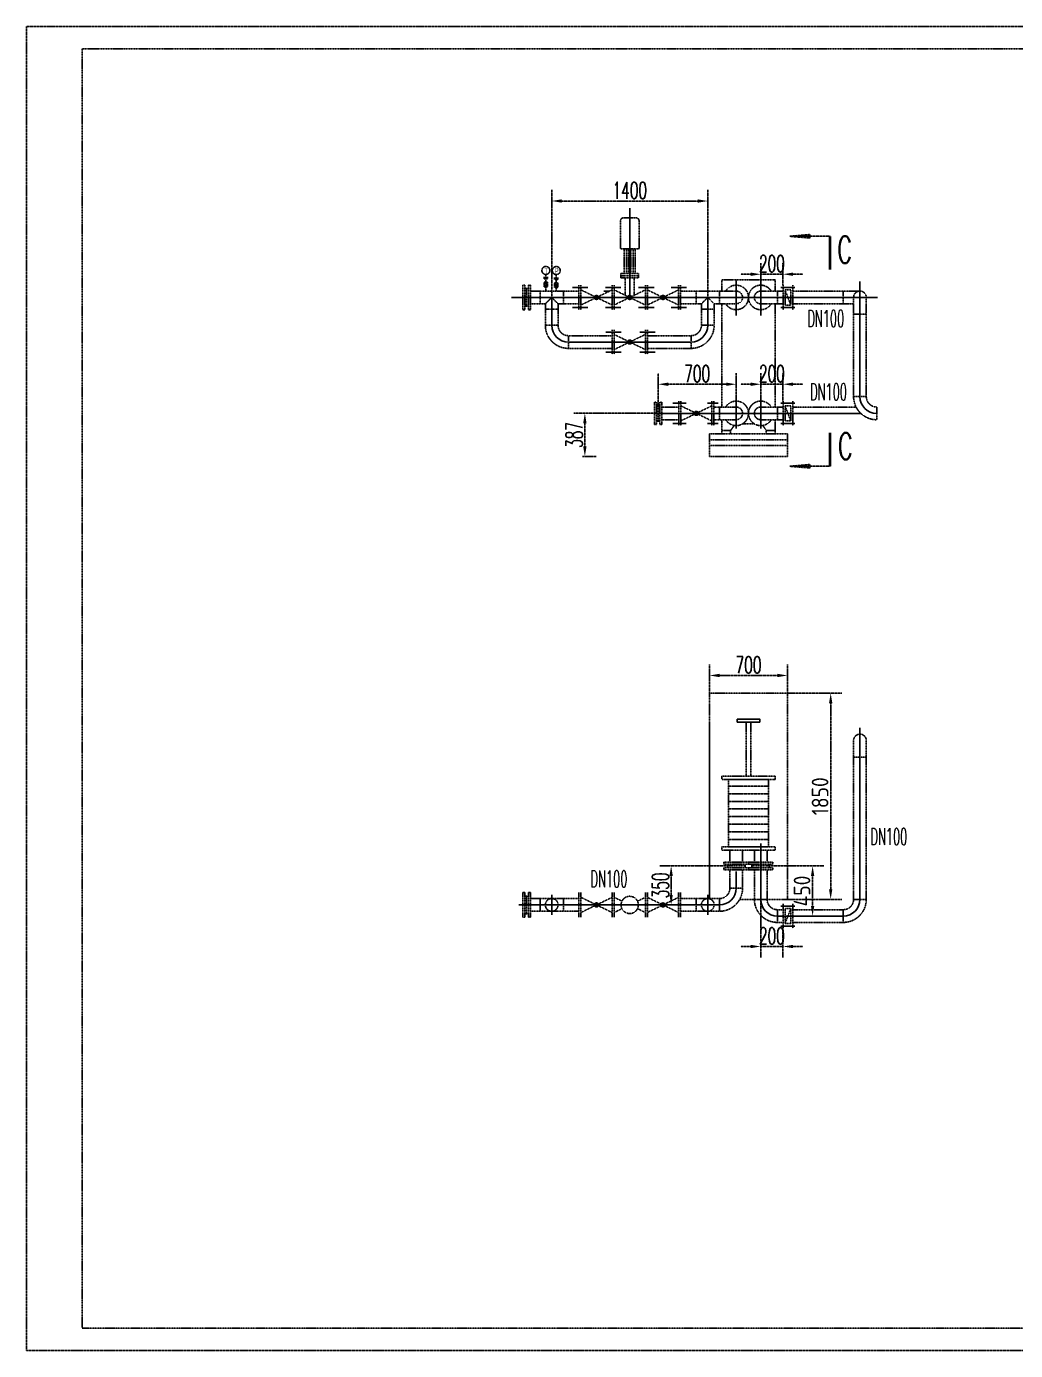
# Model space of a CAD drawing. Extents: x -4180 to 17478, y -3480 to 8400.
# Drawn here: x -4180 to 4692, y -3480 to 8400 of the extents above; entities that cross this region are included whole.
import ezdxf
from ezdxf.enums import TextEntityAlignment as Align

# ---------------------------------------------------------------- set-up
doc = ezdxf.new("R2010")
doc.units = 0
doc.header["$LTSCALE"] = 5
doc.header["$MEASUREMENT"] = 0
for name, pattern in [('CENTER', [2, 1.25, -0.25, 0.25, -0.25]), ('DASHED', [0.75, 0.5, -0.25]), ('PHANTOM', [2.5, 1.25, -0.25, 0.25, -0.25, 0.25, -0.25])]:
    doc.linetypes.add(name, pattern=pattern)
doc.layers.get('DEFPOINTS').update_dxf_attribs({"linetype": 'CONTINUOUS'})
for name, color, linetype in [('1', 1, 'CONTINUOUS'), ('2', 2, 'DASHED'), ('3', 3, 'CENTER'), ('4', 4, 'PHANTOM'), ('DIM', 7, 'CONTINUOUS')]:
    doc.layers.add(name, color=color, linetype=linetype)
doc.styles.add('FS', font='txt', dxfattribs={"width": 0.6, "bigfont": 'fshz'})
doc.styles.add('HZ', font='gbenor.shx', dxfattribs={"bigfont": 'gbcbig.shx'})
doc.styles.get("Standard").update_dxf_attribs({"font": 'gbenor.shx', "bigfont": 'gbcbig.shx'})
doc.dimstyles.new('ISO-25', dxfattribs={"dimtxt": 2.5, "dimasz": 2.5, "dimexe": 1.25, "dimexo": 0.625, "dimtad": 1, "dimdsep": 46, "dimtxsty": 'Standard', "dimcen": 2.5, "dimadec": 0, "dimazin": 0, "dimtfac": 1, "dimtmove": 0, "dimatfit": 3, "dimfxl": 1, "dimarcsym": 0})

# ---------------------------------------------------------------- blocks, each defined once
blk = doc.blocks.new('*D24')
at = {"layer": '3', "color": 0, "lineweight": -2}
for p, q in [((532, 5969), (532, 6934)), ((1932, 5969), (1932, 6934)), ((622, 6834), (1842, 6834))]:
    blk.add_line(p, q, dxfattribs=at)
at = {"layer": '3', "color": 0}
for points in [[(622, 6849), (622, 6819), (532, 6834)], [(1842, 6849), (1842, 6819), (1932, 6834)]]:
    blk.add_solid(points, dxfattribs=at)
at = {"layer": 'DEFPOINTS', "color": 0}
for p in [(1932, 6834), (532, 5969), (1932, 5969)]:
    blk.add_point(p, dxfattribs=at)
at = {"layer": '3', "color": 0, "insert": (1232, 6929), "char_height": 150, "attachment_point": 5, "style": 'FS'}
blk.add_mtext('1400', dxfattribs=at)
blk = doc.blocks.new('*D25')
at = {"layer": '3', "color": 0, "lineweight": -2}
for p, q in [((1473, 4929), (729, 4929)), ((829, 4632), (829, 4839)), ((808, 4542), (929, 4542))]:
    blk.add_line(p, q, dxfattribs=at)
at = {"layer": '3', "color": 0}
for points in [[(814, 4839), (844, 4839), (829, 4929)], [(814, 4632), (844, 4632), (829, 4542)]]:
    blk.add_solid(points, dxfattribs=at)
at = {"layer": 'DEFPOINTS', "color": 0}
for p in [(829, 4929), (1473, 4929), (808, 4542)]:
    blk.add_point(p, dxfattribs=at)
at = {"layer": '3', "color": 0, "insert": (734, 4735), "char_height": 150, "attachment_point": 5, "rotation": 90, "style": 'FS'}
blk.add_mtext('387', dxfattribs=at)
blk = doc.blocks.new('*D26')
at = {"layer": '3', "color": 0, "lineweight": -2}
for p, q in [((1487, 4998), (1487, 5290)), ((2187, 5067), (2187, 5290)), ((1577, 5190), (2097, 5190))]:
    blk.add_line(p, q, dxfattribs=at)
at = {"layer": '3', "color": 0}
for points in [[(1577, 5205), (1577, 5175), (1487, 5190)], [(2097, 5205), (2097, 5175), (2187, 5190)]]:
    blk.add_solid(points, dxfattribs=at)
at = {"layer": 'DEFPOINTS', "color": 0}
for p in [(2187, 5190), (1487, 4998), (2187, 5067)]:
    blk.add_point(p, dxfattribs=at)
at = {"layer": '3', "color": 0, "insert": (1837, 5285), "char_height": 150, "attachment_point": 5, "style": 'FS'}
blk.add_mtext('700', dxfattribs=at)
blk = doc.blocks.new('*D27')
at = {"layer": '3', "color": 0, "lineweight": -2}
for p, q in [((2407, 6120), (2407, 6277)), ((2606, 6079), (2606, 6277)), ((2317, 6177), (2227, 6177)), ((2407, 6177), (2606, 6177)), ((2696, 6177), (2786, 6177))]:
    blk.add_line(p, q, dxfattribs=at)
at = {"layer": '3', "color": 0}
for points in [[(2317, 6192), (2317, 6162), (2407, 6177)], [(2696, 6192), (2696, 6162), (2606, 6177)]]:
    blk.add_solid(points, dxfattribs=at)
at = {"layer": 'DEFPOINTS', "color": 0}
for p in [(2407, 6120), (2606, 6177), (2606, 6079)]:
    blk.add_point(p, dxfattribs=at)
at = {"layer": '3', "color": 0, "insert": (2507, 6272), "char_height": 150, "attachment_point": 5, "style": 'FS'}
blk.add_mtext('200', dxfattribs=at)
blk = doc.blocks.new('*D28')
at = {"layer": '3', "color": 0, "lineweight": -2}
for p, q in [((2407, 5067), (2407, 5290)), ((2606, 5039), (2606, 5290)), ((2317, 5190), (2227, 5190)), ((2407, 5190), (2606, 5190)), ((2696, 5190), (2786, 5190))]:
    blk.add_line(p, q, dxfattribs=at)
at = {"layer": '3', "color": 0}
for points in [[(2317, 5205), (2317, 5175), (2407, 5190)], [(2696, 5205), (2696, 5175), (2606, 5190)]]:
    blk.add_solid(points, dxfattribs=at)
at = {"layer": 'DEFPOINTS', "color": 0}
for p in [(2606, 5190), (2407, 5067), (2606, 5039)]:
    blk.add_point(p, dxfattribs=at)
at = {"layer": '3', "color": 0, "insert": (2507, 5285), "char_height": 150, "attachment_point": 5, "style": 'FS'}
blk.add_mtext('200', dxfattribs=at)
blk = doc.blocks.new('*D29')
at = {"layer": '3', "color": 0, "lineweight": -2}
for p, q in [((1947, 2418), (1947, 2677)), ((2647, 2418), (2647, 2677)), ((2037, 2577), (2557, 2577))]:
    blk.add_line(p, q, dxfattribs=at)
at = {"layer": '3', "color": 0}
for points in [[(2037, 2592), (2037, 2562), (1947, 2577)], [(2557, 2592), (2557, 2562), (2647, 2577)]]:
    blk.add_solid(points, dxfattribs=at)
at = {"layer": 'DEFPOINTS', "color": 0}
for p in [(2647, 2577), (1947, 2418), (2647, 2418, 0)]:
    blk.add_point(p, dxfattribs=at)
at = {"layer": '3', "color": 0, "insert": (2297, 2672), "char_height": 150, "attachment_point": 5, "style": 'FS'}
blk.add_mtext('700', dxfattribs=at)
blk = doc.blocks.new('*D30')
at = {"layer": '3', "color": 0, "lineweight": -2}
for p, q in [((2407, 568), (2407, 45)), ((2606, 308), (2606, 45)), ((2317, 145), (2227, 145)), ((2407, 145), (2606, 145)), ((2696, 145), (2786, 145))]:
    blk.add_line(p, q, dxfattribs=at)
at = {"layer": '3', "color": 0}
for points in [[(2317, 160), (2317, 130), (2407, 145)], [(2696, 160), (2696, 130), (2606, 145)]]:
    blk.add_solid(points, dxfattribs=at)
at = {"layer": 'DEFPOINTS', "color": 0}
for p in [(2407, 568), (2606, 308), (2606, 145)]:
    blk.add_point(p, dxfattribs=at)
at = {"layer": '3', "color": 0, "insert": (2507, 240), "char_height": 150, "attachment_point": 5, "style": 'FS'}
blk.add_mtext('200', dxfattribs=at)
blk = doc.blocks.new('*D22')
at = {"layer": '3', "color": 0, "lineweight": -2}
for p, q in [((2108, 868), (1503, 868)), ((1603, 778), (1603, 608)), ((1603, 518), (1503, 518))]:
    blk.add_line(p, q, dxfattribs=at)
at = {"layer": '3', "color": 0}
for points in [[(1588, 778), (1618, 778), (1603, 868)], [(1588, 608), (1618, 608), (1603, 518)]]:
    blk.add_solid(points, dxfattribs=at)
at = {"layer": 'DEFPOINTS', "color": 0}
for p in [(2108, 868), (1603, 518), (1603, 518)]:
    blk.add_point(p, dxfattribs=at)
at = {"layer": '3', "color": 0, "insert": (1508, 693), "char_height": 150, "attachment_point": 5, "rotation": 90, "style": 'FS'}
blk.add_mtext('350', dxfattribs=at)
blk = doc.blocks.new('*D23')
at = {"layer": '3', "lineweight": -3}
for p, q in [((2486, 868), (2972, 868)), ((2872, 508), (2872, 778)), ((2820, 418), (2972, 418))]:
    blk.add_line(p, q, dxfattribs=at)
at = {"layer": '3'}
for points in [[(2857, 778), (2887, 778), (2872, 868)], [(2857, 508), (2887, 508), (2872, 418)]]:
    blk.add_solid(points, dxfattribs=at)
at = {"layer": 'DEFPOINTS', "color": 0}
for p in [(2486, 868), (2872, 868), (2820, 418)]:
    blk.add_point(p, dxfattribs=at)
at = {"layer": '3', "insert": (2777, 643), "char_height": 150, "attachment_point": 5, "rotation": 90, "style": 'HZ'}
blk.add_mtext('450', dxfattribs=at)
blk = doc.blocks.new('*D31')
at = {"layer": '3', "lineweight": -3}
for p, q in [((2647, 2418), (3134, 2418)), ((3034, 658), (3034, 2328)), ((2647, 568), (3134, 568))]:
    blk.add_line(p, q, dxfattribs=at)
at = {"layer": '3'}
for points in [[(3019, 2328), (3049, 2328), (3034, 2418)], [(3019, 658), (3049, 658), (3034, 568)]]:
    blk.add_solid(points, dxfattribs=at)
at = {"layer": 'DEFPOINTS', "color": 0}
for p in [(2647, 2418), (3034, 2418), (2647, 568)]:
    blk.add_point(p, dxfattribs=at)
at = {"layer": '3', "insert": (2939, 1493), "char_height": 150, "attachment_point": 5, "rotation": 90, "style": 'HZ'}
blk.add_mtext('1850', dxfattribs=at)

msp = doc.modelspace()

# ---------------------------------------------------------------- linework, layer by layer
at = {"layer": '1'}
for p, q in [((1231.6, 5968.7), (1231.6, 6771.3)), ((2186.6, 5807.7), (2186.6, 6119.5)), ((2406.6, 5807.7), (2406.6, 6119.5)), ((3296.6, 6111.3), (3296.6, 5078.7)), ((2444.5, 5968.7), (171, 5968.7)), ((531.6, 5718.7), (531.6, 5968.7)), ((856.9, 6058.7), (718.9, 6058.7)), ((1151.6, 6058.7), (1013.6, 6058.7)), ((1449.6, 6058.7), (1311.6, 6058.7)), ((1741.9, 6058.7), (1603.9, 6058.7)), ((1931.6, 5718.7), (1931.6, 5968.7)), ((2013.9, 5968.7), (3453.6, 5968.7)), ((2712.7, 6058.7), (2588.1, 6058.7)), ((856.9, 5878.7), (718.9, 5878.7)), ((1151.6, 5878.7), (1013.6, 5878.7)), ((1449.6, 5878.7), (1311.6, 5878.7)), ((1741.9, 5878.7), (1603.9, 5878.7)), ((2712.7, 5878.7), (2588.1, 5878.7)), ((1154.9, 5658.7), (1016.9, 5658.7)), ((1458.8, 5658.7), (1320.8, 5658.7)), ((1781.6, 5568.7), (681.6, 5568.7)), ((1154.9, 5478.7), (1016.9, 5478.7)), ((1458.8, 5478.7), (1320.8, 5478.7)), ((1736.5, 5018.7), (1619.1, 5018.7)), ((2025.3, 5018.7), (1929.8, 5018.7)), ((2186.6, 4794.1), (2186.6, 5067.1)), ((2406.6, 4794.1), (2406.6, 5067.1)), ((2712.7, 5018.7), (2588.1, 5018.7)), ((2458.2, 4928.7), (1473.3, 4928.7)), ((3304, 4928.7), (2001, 4928.7)), ((1736.5, 4838.7), (1619.1, 4838.7)), ((2025.3, 4838.7), (1929.8, 4838.7)), ((2712.7, 4838.7), (2588.1, 4838.7)), ((3296.6, 568.1), (3296.6, 2108.4)), ((2406.6, 802.7), (2406.6, 1068.9)), ((2186.6, 818.2), (2186.6, 668.2)), ((2406.6, 818.2), (2406.6, 568.1)), ((531.6, 607.7), (531.6, 429.6)), ((1931.6, 607.7), (1931.6, 429.6)), ((2036.6, 518.2), (237, 518.2)), ((1956.6, 518.2), (1751.6, 518.2)), ((2712.7, 508.1), (2588.1, 508.1)), ((2556.6, 418.1), (3146.6, 418.1)), ((2712.7, 328.1), (2588.1, 328.1))]:
    msp.add_line(p, q, dxfattribs=at)
for centre, start, end in [((681.6, 5718.7), 180, 270), ((1781.6, 5718.7), 270, 0), ((3446.6, 5078.7), 180, 270), ((2036.6, 668.2), 270, 0), ((2556.6, 568.1), 180, 270), ((3146.6, 568.1), 270, 0)]:
    msp.add_arc(centre, 150, start, end, dxfattribs=at)
at = {"layer": '2'}
for p, q in [((17278.3, 8200), (-3679.7, 8200)), ((-3679.7, 8200), (-3679.7, -3280)), ((1147.6, 6403.9), (1147.6, 6653.9)), ((1177.6, 6683.9), (1285.6, 6683.9)), ((1315.6, 6403.9), (1315.6, 6653.9)), ((1147.6, 6403.9), (1315.6, 6403.9)), ((1181.6, 6183.9), (1181.6, 6403.9)), ((1201.6, 6183.9), (1201.6, 6403.9)), ((1221.6, 6183.9), (1221.6, 6403.9)), ((1241.6, 6183.9), (1241.6, 6403.9)), ((1261.6, 6183.9), (1261.6, 6403.9)), ((1281.6, 6183.9), (1281.6, 6403.9)), ((1151.6, 6143.9), (1151.6, 6183.9)), ((1151.6, 6183.9), (1311.6, 6183.9)), ((1311.6, 6143.9), (1311.6, 6183.9)), ((272.6, 5858.7), (272.6, 6078.7)), ((272.6, 6078.7), (290.6, 6078.7)), ((290.6, 6078.7), (290.6, 5858.7)), ((340.6, 6078.7), (322.6, 6078.7)), ((322.6, 6078.7), (322.6, 5858.7)), ((340.6, 5858.7), (340.6, 6078.7)), ((775.6, 5858.7), (775.6, 6078.7)), ((793.6, 5858.7), (793.6, 6078.7)), ((1073.6, 5858.7), (1073.6, 6078.7)), ((1091.6, 5858.7), (1091.6, 6078.7)), ((1151.6, 6163.9), (1311.6, 6163.9)), ((1151.6, 6143.9), (1311.6, 6143.9)), ((1191.6, 6143.9), (1191.6, 5988.1)), ((1271.6, 6143.9), (1271.6, 5988.1)), ((1371.6, 5858.7), (1371.6, 6078.7)), ((1389.6, 5858.7), (1389.6, 6078.7)), ((1669.6, 5858.7), (1669.6, 6078.7)), ((1687.6, 5858.7), (1687.6, 6078.7)), ((2056.6, 6025.7), (2056.6, 6125.7)), ((2056.6, 6125.7), (2536.6, 6125.7)), ((2536.6, 6125.7), (2536.6, 6025.7)), ((2606.4, 5858.7), (2606.4, 6078.7)), ((2694.4, 5858.7), (2694.4, 6078.7)), ((306.6, 6047.7), (290.6, 6047.7)), ((306.6, 6047.7), (306.6, 5889.7)), ((306.6, 6047.7), (322.6, 6047.7)), ((306.6, 6047.7), (306.6, 5889.7)), ((775.6, 6025.7), (340.6, 6025.7)), ((426.6, 6025.7), (426.6, 5911.7)), ((474.6, 5911.7), (531.6, 5968.7)), ((531.6, 5968.7), (588.6, 5911.7)), ((636.6, 5911.7), (636.6, 6025.7)), ((1073.6, 6036.7), (793.6, 5900.7)), ((1073.6, 5900.7), (793.6, 6036.7)), ((1051, 6025.7), (1000.6, 6025.7)), ((1371.6, 6036.7), (1091.6, 5900.7)), ((1371.6, 5900.7), (1091.6, 6036.7)), ((1389.6, 6036.7), (1669.6, 5900.7)), ((1389.6, 5900.7), (1669.6, 6036.7)), ((2186.6, 6025.7), (1687.6, 6025.7)), ((1826.6, 6025.7), (1826.6, 5911.7)), ((1874.6, 5911.7), (1931.6, 5968.7)), ((1931.6, 5968.7), (1988.6, 5911.7)), ((2036.6, 6025.7), (2056.6, 6025.7)), ((2036.6, 5911.7), (2036.6, 6025.7)), ((2606.4, 6025.7), (2406.6, 6025.7)), ((2556.6, 6025.7), (2606.4, 6025.7)), ((2556.6, 5911.7), (2556.6, 6025.7)), ((2676.4, 6036.7), (2624.4, 6036.7)), ((2624.4, 6036.7), (2624.4, 5900.7)), ((2676.4, 5900.7), (2624.4, 6036.7)), ((2676.4, 5900.7), (2676.4, 6036.7)), ((3296.6, 6025.7), (2694.4, 6025.7)), ((3146.6, 5911.7), (3146.6, 6025.7)), ((3239.6, 5968.7), (3239.6, 5078.7)), ((3353.6, 5968.7), (3353.6, 5078.7)), ((290.6, 5858.7), (272.6, 5858.7)), ((306.6, 5889.7), (290.6, 5889.7)), ((306.6, 5889.7), (322.6, 5889.7)), ((322.6, 5858.7), (340.6, 5858.7)), ((340.6, 5911.7), (474.6, 5911.7)), ((474.6, 5718.7), (474.6, 5911.7)), ((588.6, 5863.7), (474.6, 5863.7)), ((588.6, 5911.7), (775.6, 5911.7)), ((588.6, 5911.7), (588.6, 5718.7)), ((1687.6, 5911.7), (1874.6, 5911.7)), ((1874.6, 5718.7), (1874.6, 5911.7)), ((1988.6, 5863.7), (1874.6, 5863.7)), ((1988.6, 5911.7), (2056.6, 5911.7)), ((1988.6, 5911.7), (2186.6, 5911.7)), ((1988.6, 5911.7), (1988.6, 5718.7)), ((2056.6, 4985.7), (2056.6, 5911.7)), ((2406.6, 5911.7), (2606.4, 5911.7)), ((2536.6, 5911.7), (2606.4, 5911.7)), ((2536.6, 5911.7), (2536.6, 4985.7)), ((2624.4, 5900.7), (2676.4, 5900.7)), ((2694.4, 5911.7), (3239.6, 5911.7)), ((474.6, 5718.7), (588.6, 5718.7)), ((1988.6, 5718.7), (1874.6, 5718.7)), ((3353.6, 5818.7), (3239.6, 5818.7)), ((1073.6, 5625.7), (681.6, 5625.7)), ((681.6, 5511.7), (681.6, 5625.7)), ((1073.6, 5458.7), (1073.6, 5678.7)), ((1091.6, 5458.7), (1091.6, 5678.7)), ((1371.6, 5636.7), (1091.6, 5500.7)), ((1371.6, 5500.7), (1091.6, 5636.7)), ((1371.6, 5458.7), (1371.6, 5678.7)), ((1389.6, 5458.7), (1389.6, 5678.7)), ((1781.6, 5625.7), (1389.6, 5625.7)), ((1781.6, 5511.7), (1781.6, 5625.7)), ((681.6, 5511.7), (1073.6, 5511.7)), ((1389.6, 5511.7), (1781.6, 5511.7)), ((1452.6, 4828.7), (1452.6, 5028.7)), ((1452.6, 5028.7), (1470.6, 5028.7)), ((1470.6, 5028.7), (1470.6, 4828.7)), ((1486.6, 4997.7), (1470.6, 4997.7)), ((1486.6, 4997.7), (1486.6, 4859.7)), ((1486.6, 4997.7), (1502.6, 4997.7)), ((1486.6, 4997.7), (1486.6, 4859.7)), ((1520.6, 5028.7), (1502.6, 5028.7)), ((1502.6, 5028.7), (1502.6, 4828.7)), ((1520.6, 4828.7), (1520.6, 5028.7)), ((1670.6, 4818.7), (1670.6, 5038.7)), ((1688.6, 4818.7), (1688.6, 5038.7)), ((1968.6, 4996.7), (1688.6, 4860.7)), ((1968.6, 4860.7), (1688.6, 4996.7)), ((1968.6, 4818.7), (1968.6, 5038.7)), ((1986.6, 4818.7), (1986.6, 5038.7)), ((2606.4, 4818.7), (2606.4, 5038.7)), ((2676.4, 4996.7), (2624.4, 4996.7)), ((2624.4, 4996.7), (2624.4, 4860.7)), ((2676.4, 4860.7), (2624.4, 4996.7)), ((2676.4, 4860.7), (2676.4, 4996.7)), ((2694.4, 4818.7), (2694.4, 5038.7)), ((3239.6, 5078.7), (3353.6, 5078.7)), ((1520.6, 4985.7), (1670.6, 4985.7)), ((1520.6, 4871.7), (1670.6, 4871.7)), ((1986.6, 4985.7), (2186.6, 4985.7)), ((1986.6, 4871.7), (2186.6, 4871.7)), ((2036.6, 4985.7), (2056.6, 4985.7)), ((2036.6, 4871.7), (2036.6, 4985.7)), ((2056.6, 4743.7), (2056.6, 4871.7)), ((2606.4, 4985.7), (2406.6, 4985.7)), ((2606.4, 4871.7), (2406.6, 4871.7)), ((2536.6, 4871.7), (2536.6, 4743.7)), ((2556.6, 4985.7), (2606.4, 4985.7)), ((2556.6, 4871.7), (2556.6, 4985.7)), ((2556.6, 4871.7), (2606.4, 4871.7)), ((3261.7, 4985.7), (2694.4, 4985.7)), ((3446.6, 4871.7), (3446.6, 4985.7)), ((1470.6, 4828.7), (1452.6, 4828.7)), ((1486.6, 4859.7), (1470.6, 4859.7)), ((1486.6, 4859.7), (1502.6, 4859.7)), ((1502.6, 4828.7), (1520.6, 4828.7)), ((2056.6, 4773.7), (2136.6, 4773.7)), ((2167.7, 4820.3), (2136.6, 4773.7)), ((2136.6, 4773.7), (2136.6, 4743.7)), ((2351.2, 4833.7), (2242.1, 4833.7)), ((2456.6, 4773.7), (2425.5, 4820.3)), ((2456.6, 4743.7), (2456.6, 4773.7)), ((2456.6, 4773.7), (2536.6, 4773.7)), ((2624.4, 4860.7), (2676.4, 4860.7)), ((1946.6, 4743.7), (1946.6, 4541.7)), ((1946.6, 4743.7), (2646.6, 4743.7)), ((2646.6, 4691.7), (1946.6, 4691.7)), ((2646.6, 4641.7), (1946.6, 4641.7)), ((2136.6, 4743.7), (2056.6, 4743.7)), ((2536.6, 4743.7), (2456.6, 4743.7)), ((2646.6, 4743.7), (2646.6, 4541.7)), ((1946.6, 4541.7), (2646.6, 4541.7)), ((1946.6, 2418.2), (1946.6, 2327.2)), ((1946.6, 2418.2), (2646.6, 2418.2)), ((1946.6, 2418.2), (1946.6, 2327.2)), ((1946.6, 2418.2), (2646.6, 2418.2)), ((2646.6, 2327.2), (2646.6, 2418.2)), ((2646.6, 2327.2), (2646.6, 2418.2)), ((1946.6, 2327.2), (1946.6, 575.2)), ((2646.6, 568.2), (2646.6, 2327.2)), ((1946.6, 2159.2), (1946.6, 575.2)), ((2276.6, 1674.2), (2276.6, 2159.2)), ((2316.6, 1674.2), (2316.6, 2159.2)), ((2646.6, 568.2), (2646.6, 2159.2)), ((3239.6, 568.1), (3239.6, 1993.2)), ((3353.6, 568.1), (3353.6, 1993.2)), ((3239.6, 1843.2), (3353.6, 1843.2)), ((2536.6, 1674.2), (2056.6, 1674.2)), ((2056.6, 1674.2), (2056.6, 1644.2)), ((2536.6, 1644.2), (2536.6, 1674.2)), ((2056.6, 1644.2), (2536.6, 1644.2)), ((2116.6, 1644.2), (2116.6, 1038.2)), ((2476.6, 1038.2), (2476.6, 1644.2)), ((2536.6, 1038.2), (2056.6, 1038.2)), ((2056.6, 1038.2), (2056.6, 1008.2)), ((2056.6, 1008.2), (2536.6, 1008.2)), ((2129.6, 902.2), (2129.6, 1008.2)), ((2243.6, 902.2), (2243.6, 1008.2)), ((2349.6, 902.2), (2349.6, 1008.2)), ((2463.6, 902.2), (2463.6, 1008.2)), ((2536.6, 1008.2), (2536.6, 1038.2)), ((2296.6, 902.2), (2076.6, 902.2)), ((2076.6, 902.2), (2076.6, 884.2)), ((2076.6, 884.2), (2296.6, 884.2)), ((2076.6, 834.2), (2076.6, 852.2)), ((2076.6, 852.2), (2296.6, 852.2)), ((2296.6, 834.2), (2076.6, 834.2)), ((2107.6, 868.2), (2107.6, 884.2)), ((2107.6, 868.2), (2265.6, 868.2)), ((2107.6, 868.2), (2107.6, 852.2)), ((2107.6, 868.2), (2265.6, 868.2)), ((2129.6, 668.2), (2129.6, 834.2)), ((2243.6, 834.2), (2243.6, 668.2)), ((2265.6, 868.2), (2265.6, 884.2)), ((2265.6, 868.2), (2265.6, 852.2)), ((2296.6, 884.2), (2296.6, 902.2)), ((2516.6, 902.2), (2296.6, 902.2)), ((2296.6, 902.2), (2296.6, 884.2)), ((2296.6, 884.2), (2516.6, 884.2)), ((2296.6, 834.2), (2296.6, 852.2)), ((2296.6, 852.2), (2516.6, 852.2)), ((2516.6, 834.2), (2296.6, 834.2)), ((2327.6, 868.2), (2327.6, 884.2)), ((2327.6, 868.2), (2485.6, 868.2)), ((2327.6, 868.2), (2327.6, 852.2)), ((2327.6, 868.2), (2485.6, 868.2)), ((2349.6, 834.2), (2349.6, 568.1)), ((2463.6, 568.1), (2463.6, 834.2)), ((2485.6, 868.2), (2485.6, 884.2)), ((2485.6, 868.2), (2485.6, 852.2)), ((2516.6, 902.2), (2516.6, 884.2)), ((2516.6, 834.2), (2516.6, 852.2)), ((290.6, 628.2), (272.6, 628.2)), ((272.6, 628.2), (272.6, 408.2)), ((290.6, 408.2), (290.6, 628.2)), ((306.6, 597.2), (290.6, 597.2)), ((306.6, 439.2), (306.6, 597.2)), ((306.6, 597.2), (322.6, 597.2)), ((306.6, 439.2), (306.6, 597.2)), ((322.6, 628.2), (340.6, 628.2)), ((322.6, 408.2), (322.6, 628.2)), ((340.6, 628.2), (340.6, 408.2)), ((775.6, 628.2), (775.6, 408.2)), ((793.6, 628.2), (793.6, 408.2)), ((1073.6, 628.2), (1073.6, 408.2)), ((1091.6, 628.2), (1091.6, 408.2)), ((1371.6, 628.2), (1371.6, 408.2)), ((1389.6, 628.2), (1389.6, 408.2)), ((1669.6, 628.2), (1669.6, 408.2)), ((1687.6, 628.2), (1687.6, 408.2)), ((2243.6, 668.2), (2129.6, 668.2)), ((775.6, 575.2), (340.6, 575.2)), ((426.6, 575.2), (426.6, 461.2)), ((426.6, 461.2), (426.6, 575.2)), ((426.6, 575.2), (426.6, 461.2)), ((636.6, 575.2), (636.6, 461.2)), ((1073.6, 450.2), (793.6, 586.2)), ((1073.6, 586.2), (793.6, 450.2)), ((1162, 552.1), (1091.6, 586.2)), ((1162, 484.4), (1091.6, 450.2)), ((1371.6, 586.2), (1301.3, 552.1)), ((1371.6, 450.2), (1301.3, 484.4)), ((1389.6, 450.2), (1669.6, 586.2)), ((1389.6, 586.2), (1669.6, 450.2)), ((2036.6, 575.2), (1687.6, 575.2)), ((1826.6, 575.2), (1826.6, 461.2)), ((2036.6, 575.2), (2036.6, 461.2)), ((2036.6, 461.2), (2036.6, 575.2)), ((2221.5, 568.2), (2349.6, 568.2)), ((2221.5, 568.2), (2349.6, 568.2)), ((2349.6, 568.1), (2463.6, 568.1)), ((2463.6, 568.2), (2646.6, 568.2)), ((2606.4, 528.1), (2606.4, 308.1)), ((2624.4, 350.1), (2624.4, 486.1)), ((2624.4, 486.1), (2676.4, 486.1)), ((2676.4, 486.1), (2624.4, 350.1)), ((2676.4, 486.1), (2676.4, 350.1)), ((2694.4, 528.1), (2694.4, 308.1)), ((3353.6, 568.1), (3239.6, 568.1)), ((272.6, 408.2), (290.6, 408.2)), ((306.6, 439.2), (290.6, 439.2)), ((306.6, 439.2), (322.6, 439.2)), ((340.6, 408.2), (322.6, 408.2)), ((340.6, 461.2), (775.6, 461.2)), ((1687.6, 461.2), (2036.6, 461.2)), ((2556.6, 475.1), (2606.4, 475.1)), ((2556.6, 475.1), (2556.6, 361.1)), ((2556.6, 361.1), (2606.4, 361.1)), ((2694.4, 475.1), (3146.6, 475.1)), ((2694.4, 361.1), (3163, 361.1)), ((3146.6, 475.1), (3146.6, 361.1)), ((2676.4, 350.1), (2624.4, 350.1)), ((-3679.7, -3280), (17278.3, -3280))]:
    msp.add_line(p, q, dxfattribs=at)
at = {"layer": '2', "const_width": 25}
for points in [[(3028.9, 6517.5), (3028.9, 6217.5)], [(3028.9, 4454), (3028.9, 4754)]]:
    msp.add_lwpolyline(points, dxfattribs=at)
at = {"layer": '2'}
for points, const_width, elevation in [([(921.1, 5968.7, 1), (946.1, 5968.7, 1)], 25, 89528.9), ([(1219.1, 5968.7, 1), (1244.1, 5968.7, 1)], 25, 89528.9), ([(1517.1, 5968.7, 1), (1542.1, 5968.7, 1)], 25, 89528.9), ([(2654.2, 5968.7, -1), (2646.7, 5968.7, -1)], 7.5, -85092280264.7), ([(1219.1, 5568.7, 1), (1244.1, 5568.7, 1)], 25, 89528.9), ([(1816.1, 4928.7, 1), (1841.1, 4928.7, 1)], 25, 89528.9), ([(2654.2, 4928.7, -1), (2646.7, 4928.7, -1)], 7.5, -85092280264.7), ([(921.1, 518.2, -1), (946.1, 518.2, -1)], 25, 0), ([(1517.1, 518.2, -1), (1542.1, 518.2, -1)], 25, 0), ([(2654.2, 418.1, 1), (2646.7, 418.1, 1)], 7.5, -85092280264.7)]:
    msp.add_lwpolyline(points, format="xyb", close=True, dxfattribs=dict(at, const_width=const_width, elevation=elevation))
msp.add_circle((1231.6, 518.2), 77.4, dxfattribs=at)
for centre, radius, start, end in [((1177.6, 6653.9), 30, 90, 180), ((1285.6, 6653.9), 30, 0, 90), ((2186.6, 5968.7), 110, 211.21037, 148.78963), ((2406.6, 5968.7), 110, 31.21037, 328.78963), ((2186.6, 5968.7), 57, 270, 90), ((2406.6, 5968.7), 57, 90, 270), ((3296.6, 5968.7), 57, 0, 180), ((681.6, 5718.7), 207, 180, 270), ((681.6, 5718.7), 93, 180, 270), ((1781.6, 5718.7), 207, 270, 0), ((1781.6, 5718.7), 93, 270, 0), ((2186.6, 4928.7), 110, 211.21037, 148.78963), ((2406.6, 4928.7), 110, 31.21037, 328.78963), ((3446.6, 5078.7), 207, 180, 270), ((3446.6, 5078.7), 93, 180, 270), ((2186.6, 4928.7), 57, 270, 90), ((2406.6, 4928.7), 57, 90, 270), ((3296.6, 1993.2), 57, 0, 180), ((2036.6, 668.2), 207, 270, 0), ((2036.6, 668.2), 93, 270, 0), ((2556.6, 568.1), 207, 180, 270), ((2556.6, 568.1), 93, 180, 270), ((3146.6, 568.1), 207, 270, 0), ((3146.6, 568.1), 93, 270, 0)]:
    msp.add_arc(centre, radius, start, end, dxfattribs=at)
at = {"layer": '3'}
for p, q in [((17478.3, 8400), (-4179.7, 8400)), ((-4179.7, 8400), (-4179.7, -3480)), ((2668.9, 6517.5), (2848.3, 6533.2)), ((3028.9, 6517.5), (2668.9, 6517.5)), ((2848.3, 6501.8), (2668.9, 6517.5)), ((2848.3, 6533.2), (2848.3, 6501.8)), ((464.2, 6104.7), (494.2, 6064.7)), ((464.2, 6064.7), (494.2, 6104.7)), ((479.2, 6175), (479.2, 6104.7)), ((479.2, 6084.4), (479.2, 6026.9)), ((557.6, 6058.5), (587.6, 6098.5)), ((557.6, 6098.5), (587.6, 6058.5)), ((572.6, 6175), (572.6, 6098.5)), ((572.6, 6078.2), (572.6, 6025.7)), ((2668.9, 4454), (2848.3, 4469.7)), ((3028.9, 4454), (2668.9, 4454)), ((2848.3, 4438.3), (2668.9, 4454)), ((2848.3, 4469.7), (2848.3, 4438.3)), ((2476.6, 1644.2), (2116.6, 1644.2)), ((2116.6, 1583.6), (2476.6, 1583.6)), ((2116.6, 1583.6), (2476.6, 1583.6)), ((2116.6, 1515.4), (2476.6, 1515.4)), ((2116.6, 1447.2), (2476.6, 1447.2)), ((2116.6, 1379.1), (2476.6, 1379.1)), ((2116.6, 1310.9), (2476.6, 1310.9)), ((2116.6, 1242.7), (2476.6, 1242.7)), ((2116.6, 1174.6), (2476.6, 1174.6)), ((2116.6, 1106.4), (2476.6, 1106.4)), ((2116.6, 1038.2), (2476.6, 1038.2)), ((-4179.7, -3480), (17478.3, -3480))]:
    msp.add_line(p, q, dxfattribs=at)
at = {"layer": '3', "elevation": 89528.9}
for points in [[(494.2, 6153.7), (494.2, 6134.7), (464.2, 6134.7), (464.2, 6153.7)], [(587.6, 6147.5), (587.6, 6128.5), (557.6, 6128.5), (557.6, 6147.5)]]:
    msp.add_lwpolyline(points, dxfattribs=at)
for points in [[(464.2, 6104.7), (494.2, 6104.7), (494.2, 6064.7), (464.2, 6064.7)], [(557.6, 6098.5), (587.6, 6098.5), (587.6, 6058.5), (557.6, 6058.5)]]:
    msp.add_lwpolyline(points, close=True, dxfattribs=at)
at = {"layer": '3'}
for centre in [(479.2, 6210.9), (572.6, 6209.9)]:
    msp.add_circle(centre, 35.9, dxfattribs=at)
at = {"layer": '4'}
for centre in [(531.6, 518.2), (1931.6, 518.2)]:
    msp.add_circle(centre, 57, dxfattribs=at)
at = {"layer": 'DIM'}
msp.add_lwpolyline([(2195.7, 2186.1), (2397.5, 2186.1), (2397.5, 2159.2), (2195.7, 2159.2)], close=True, dxfattribs=at)

# ---------------------------------------------------------------- texts
at = {"layer": '2', "style": 'FS', "width": 0.6}
for p in [(3159.4, 6277.5), (3166.5, 4514)]:
    msp.add_text('C', height=240, dxfattribs=at).set_placement(p, align=Align.CENTER)
at = {"layer": '3'}
for s, height, style, width, p in [('T', 50, 'HZ', 0.8, (465.4, 6180.5)), ('P', 50, 'HZ', 0.8, (558.8, 6180.5)), ('DN100', 150, 'FS', 0.5, (2824.6, 5704.5)), ('DN100', 150, 'FS', 0.5, (2848.9, 5046.7)), ('DN100', 150, 'FS', 0.5, (3390.2, 1056.3)), ('DN100', 150, 'FS', 0.5, (879.8, 676.2))]:
    msp.add_text(s, height=height, dxfattribs=dict(at, style=style, width=width)).set_placement(p)

# ---------------------------------------------------------------- dimensions: what is measured, and where the dimension line sits
for base, p1, p2, picture, middle in [((1931.6, 6833.7), (531.6, 5968.7), (1931.6, 5968.7), '*D24', (1231.6, 6928.7)), ((2606.4, 6177.2), (2406.6, 6119.5), (2606.4, 6078.7), '*D27', (2506.5, 6272.2)), ((2186.6, 5190.1), (1486.6, 4997.7), (2186.6, 5067.1), '*D26', (1836.6, 5285.1)), ((2606.4, 5190.1), (2406.6, 5067.1), (2606.4, 5038.7), '*D28', (2506.5, 5285.1)), ((2606.4, 144.5), (2406.6, 568.1), (2606.4, 308.1), '*D30', (2506.5, 239.5))]:
    dim = msp.add_linear_dim(base=base, p1=p1, p2=p2, dimstyle='ISO-25', override={"dimscale": 50, "dimtxt": 3, "dimasz": 1.8, "dimexe": 2, "dimexo": 0, "dimgap": 0.4, "dimdec": 0, "dimtxsty": 'FS', "dimcen": 0, "dimtdec": 0, "dimtix": 1}, dxfattribs=at)
    dim.commit()
    dim.dimension.update_dxf_attribs({"geometry": picture, "text_midpoint": middle})
for base, p1, p2, angle, override, picture, middle in [((829.2, 4928.7), (807.5, 4541.7), (1473.3, 4928.7), 90, {"dimscale": 50, "dimtxt": 3, "dimasz": 1.8, "dimexe": 2, "dimexo": 0, "dimgap": 0.4, "dimdec": 0, "dimtxsty": 'FS', "dimcen": 0, "dimtdec": 0, "dimtix": 1}, '*D25', (734.2, 4735.2)), ((2646.6, 2577.1), (1946.6, 2418.2), (2646.6, 2418.2, 0), 180, {"dimscale": 50, "dimtxt": 3, "dimasz": 1.8, "dimexe": 2, "dimexo": 0, "dimgap": 0.4, "dimdec": 0, "dimtxsty": 'FS', "dimcen": 0, "dimtdec": 0, "dimtix": 1}, '*D29', (2296.6, 2672.1)), ((3034, 2418.2), (2646.6, 568.2), (2646.6, 2418.2), 90, {"dimscale": 50, "dimtxt": 3, "dimasz": 1.8, "dimexe": 2, "dimexo": 0, "dimgap": 0.4, "dimdec": 0, "dimtxsty": 'HZ', "dimclrd": 256, "dimclre": 256, "dimclrt": 256, "dimadec": 4, "dimazin": 3, "dimtdec": 0, "dimlwd": 65533, "dimlwe": 65533}, '*D31', (2939, 1493.2)), ((1602.7, 518.2), (2107.6, 868.2), (1602.7, 518.2), 270, {"dimscale": 50, "dimtxt": 3, "dimasz": 1.8, "dimexe": 2, "dimexo": 0, "dimgap": 0.4, "dimdec": 0, "dimtxsty": 'FS', "dimcen": 0, "dimtdec": 0, "dimtix": 1}, '*D22', (1507.7, 693.2)), ((2872.2, 868.2), (2819.9, 418.1), (2485.6, 868.2), 90, {"dimscale": 50, "dimtxt": 3, "dimasz": 1.8, "dimexe": 2, "dimexo": 0, "dimgap": 0.4, "dimdec": 0, "dimtxsty": 'HZ', "dimclrd": 256, "dimclre": 256, "dimclrt": 256, "dimadec": 4, "dimazin": 3, "dimtdec": 0, "dimlwd": 65533, "dimlwe": 65533}, '*D23', (2777.2, 643.2))]:
    dim = msp.add_linear_dim(base=base, p1=p1, p2=p2, angle=angle, dimstyle='ISO-25', override=override, dxfattribs=at)
    dim.commit()
    dim.dimension.update_dxf_attribs({"geometry": picture, "text_midpoint": middle})

doc.saveas('drawing.dxf')
